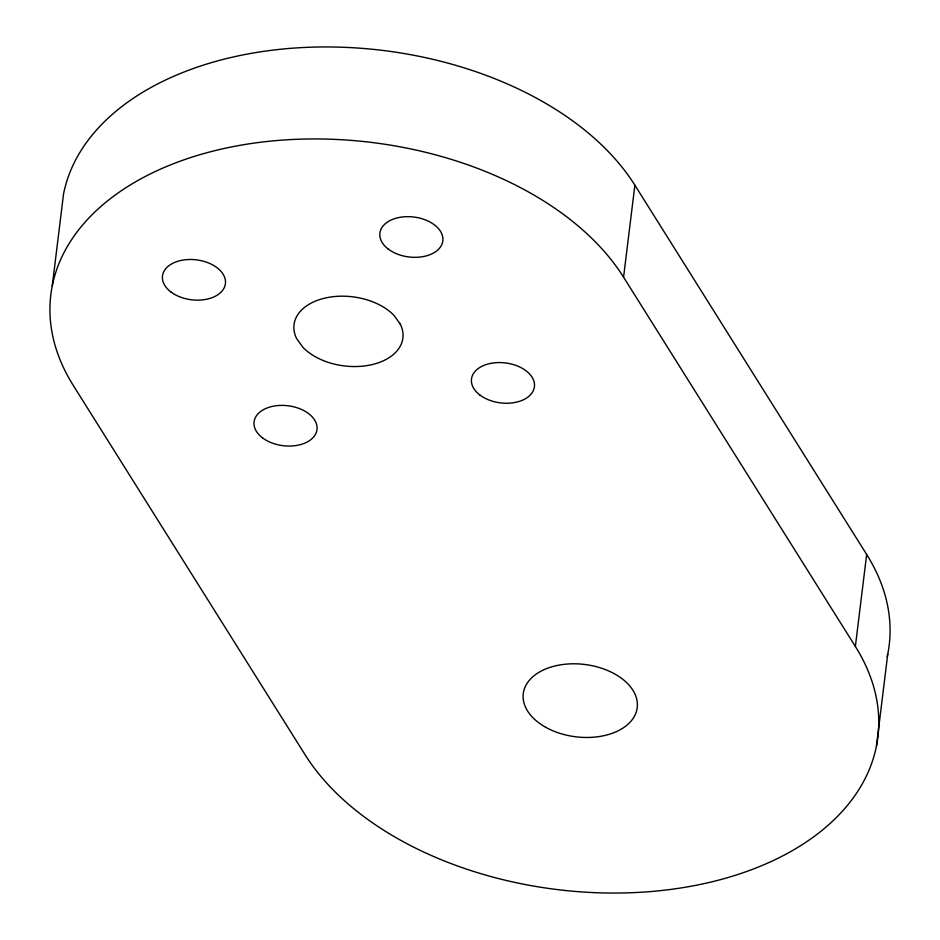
<?xml version="1.0" encoding="UTF-8"?>
<svg xmlns="http://www.w3.org/2000/svg" width="940" height="940" viewBox="0 0 940 940"><rect width="100%" height="100%" fill="white"/><g stroke="black" fill="none" stroke-linecap="round" stroke-linejoin="round"><path stroke-width="1.41" d="M52.241 285.96L63.544 193.957A299.872 190.338 7 0 1 319.012 47A299.872 190.338 7 0 1 634.876 185.192L866.668 554.471A299.872 190.338 7 0 1 887.172 656.802M623.573 277.194A299.872 190.338 7 0 0 232.556 146.722A299.872 190.338 7 0 0 73.332 385.529L305.124 754.808A299.872 190.338 7 0 0 696.141 885.269A299.872 190.338 7 0 0 855.365 646.462L623.573 277.194L634.876 185.192M855.365 646.462L866.668 554.471M876.456 746.043L887.76 654.04M400.24 324.077L394.013 315.417A54.837 34.803 7 0 0 324.582 298.18A54.837 34.803 7 0 0 296.664 338.647L302.903 347.306A54.837 34.803 7 0 0 372.334 364.544A54.837 34.803 7 0 0 400.24 324.077M545.729 727.29A57.399 36.437 7 0 0 636.956 709.324A57.399 36.437 7 0 0 558.066 665.285A57.399 36.437 7 0 0 545.729 727.29M170.88 291.917A31.702 20.116 7 0 0 224.143 287.91A31.702 20.116 7 0 0 186.837 259.605A31.702 20.116 7 0 0 170.88 291.917M388.302 249.112A31.702 20.116 7 0 0 441.553 245.105A31.702 20.116 7 0 0 404.259 216.787A31.702 20.116 7 0 0 388.302 249.112M262.471 437.829A31.702 20.116 7 0 0 315.723 433.822A31.702 20.116 7 0 0 278.428 405.516A31.702 20.116 7 0 0 262.471 437.829M479.894 395.023A31.702 20.116 7 0 0 533.144 391.017A31.702 20.116 7 0 0 495.838 362.699A31.702 20.116 7 0 0 479.894 395.023"/></g></svg>
